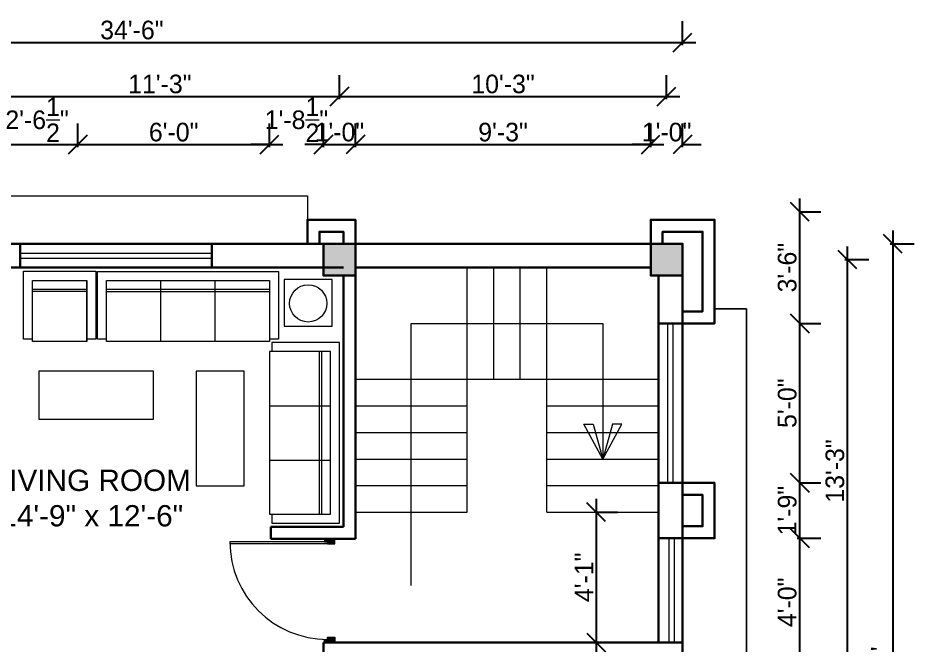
# Model space of a CAD drawing. Header units: inches. Extents: x 28835 to 36795, y -18828 to -9750.
# Drawn here: x 30847.5 to 31184.4, y -13291.9 to -13056 of the extents above; entities that cross this region are included whole.
import ezdxf

# ---------------------------------------------------------------- set-up
doc = ezdxf.new("R2010")
doc.units = ezdxf.units.IN
doc.header["$LTSCALE"] = 12
doc.header["$MEASUREMENT"] = 0
doc.layers.add('06. Text', color=114, linetype='Continuous')
for name, color, linetype, lineweight in [('colum', 250, 'Continuous', 30), ('dimention', 5, 'Continuous', 9), ('dimentions', 5, 'Continuous', 9), ('Elevation', 114, 'Continuous', 20), ('F-FURNITURE', 32, 'Continuous', 13), ('Ha2', 31, 'Continuous', 0), ('N_DOOR', 32, 'Continuous', 13), ('STAIRCASE', 6, 'Continuous', 9), ('Wall', 1, 'Continuous', 30), ('WIN', 140, 'Continuous', 15)]:
    doc.layers.add(name, color=color, linetype=linetype, lineweight=lineweight)
doc.styles.add('Bijay', font='', dxfattribs={"height": 8})
doc.styles.add('Times', font='GOTHIC.TTF')
doc.styles.get('Bijay').set_extended_font_data('Serifa BT')
doc.dimstyles.new('D75', dxfattribs={"dimtxt": 7, "dimasz": 7, "dimexe": 8, "dimexo": 24, "dimgap": 1, "dimtad": 1, "dimdec": 1, "dimzin": 3, "dimdsep": 46, "dimlunit": 4, "dimtxsty": 'Times', "dimblk": 'OBLIQUE', "dimcen": 0, "dimdle": 5, "dimaunit": 1, "dimadec": 3, "dimazin": 0, "dimtfac": 1, "dimtdec": 1, "dimtix": 1, "dimtofl": 0, "dimtmove": 1, "dimatfit": 0, "dimldrblk": 'OBLIQUE', "dimfxl": 1, "dimfxlon": 1, "dimtolj": 1, "dimtzin": 0, "dimarcsym": 0})

# ---------------------------------------------------------------- blocks, each defined once
blk = doc.blocks.new('D1000')
at = {"linetype": 'Continuous'}
for points in [[(30, 50), (30, 20), (50, 20), (50, -50), (0, -50), (0, 50)], [(970, 50), (970, 20), (950, 20), (950, -50), (1000, -50), (1000, 50)]]:
    blk.add_hatch(color=256, dxfattribs=at).paths.add_polyline_path(points)
at = {"color": 0, "linetype": 'Continuous'}
for p, q in [((950, 20), (950, 959.8)), ((970, 50), (970, 960))]:
    blk.add_line(p, q, dxfattribs=at)
at = {"linetype": 'Continuous'}
for points in [[(30, 50), (30, 20), (50, 20), (50, -50), (0, -50), (0, 50)], [(970, 50), (970, 20), (950, 20), (950, -50), (1000, -50), (1000, 50)]]:
    blk.add_lwpolyline(points, close=True, dxfattribs=at)
blk.add_arc((970, 20), 940, 90, 180, dxfattribs=at)
blk = doc.blocks.new('I_FURN_SOFA_LONG_P')
at = {"color": 0, "linetype": 'ByBlock'}
for p, q in [((40, 0), (-40, 0)), ((-40, 0), (-40, -30)), ((40, -30), (40, 0)), ((-36, -4), (-36, -31)), ((36, -4), (-36, -4)), ((-12, -31), (-12, -4)), ((12, -31), (12, -4)), ((36, -31), (36, -4)), ((-36, -8), (36, -8)), ((-36, -9), (36, -9)), ((-40, -30), (-36, -30)), ((-36, -31), (36, -31)), ((36, -30), (40, -30))]:
    blk.add_line(p, q, dxfattribs=at)
blk = doc.blocks.new('_Oblique')
at = {"color": 0, "linetype": 'ByBlock', "lineweight": -2}
blk.add_line((-0.5, -0.5), (0.5, 0.5), dxfattribs=at)
blk = doc.blocks.new('*D708')
at = {"layer": 'Defpoints', "color": 0, "ltscale": 25, "transparency": 16777216}
for p in [(31046.36, -13241.91), (31046.36, -13290.91), (31064.9, -13290.91)]:
    blk.add_point(p, dxfattribs=at)
at = {"layer": 'dimentions', "color": 0, "lineweight": -2, "ltscale": 25, "transparency": 16777216}
for p, q in [((31064.9, -13236.91), (31064.9, -13295.91)), ((31064.9, -13241.91), (31072.9, -13241.91)), ((31064.9, -13290.91), (31072.9, -13290.91))]:
    blk.add_line(p, q, dxfattribs=at)
at = {"layer": 'dimentions', "color": 0, "lineweight": -2, "ltscale": 25, "transparency": 16777216, "xscale": 7, "yscale": 7, "zscale": 7}
for p, rotation in [((31064.9, -13241.91), 90), ((31064.9, -13290.91), 270)]:
    blk.add_blockref('_Oblique', p, dxfattribs=dict(at, rotation=rotation))
at = {"layer": 'dimentions', "color": 0, "ltscale": 25, "transparency": 16777216, "insert": (31060.32, -13266.41), "char_height": 7, "attachment_point": 5, "rotation": 90, "style": 'Times'}
blk.add_mtext('\\A1;4\'-1"', dxfattribs=at)
blk = doc.blocks.new('A$C6D314110')
at = {"color": 0, "linetype": 'ByBlock'}
for p, q in [((-23.8, 0.85), (-23.8, 26.35)), ((-23.8, 26.35), (3.4, 26.35)), ((3.4, 26.35), (3.4, 0.85)), ((-20.4, 22.95), (0, 22.95)), ((-20.4, 0), (-20.4, 22.95)), ((0, 0), (0, 22.95)), ((0, 22.95), (0, 0)), ((0, 19.55), (-20.4, 19.55)), ((0, 18.7), (-20.4, 18.7)), ((-20.4, 0.85), (-23.8, 0.85)), ((0, 0), (-20.4, 0)), ((3.4, 0.85), (0, 0.85))]:
    blk.add_line(p, q, dxfattribs=at)
blk = doc.blocks.new('*D824')
at = {"layer": 'Defpoints', "color": 0, "ltscale": 12, "transparency": 16777216}
for p in [(30870.06, -13103.63), (30839.36, -13122.91), (30870.06, -13140.91)]:
    blk.add_point(p, dxfattribs=at)
at = {"layer": 'dimention', "color": 0, "lineweight": -2, "ltscale": 12, "transparency": 16777216}
for p, q in [((30839.36, -13103.63), (30839.36, -13095.63)), ((30870.06, -13104.63), (30870.06, -13095.63)), ((30834.36, -13103.63), (30875.06, -13103.63))]:
    blk.add_line(p, q, dxfattribs=at)
at = {"layer": 'dimention', "color": 0, "lineweight": -2, "ltscale": 12, "transparency": 16777216, "xscale": 7, "yscale": 7, "zscale": 7, "rotation": 180}
blk.add_blockref('_Oblique', (30839.36, -13103.63), dxfattribs=at)
at = {"layer": 'dimention', "color": 0, "lineweight": -2, "ltscale": 12, "transparency": 16777216, "xscale": 7, "yscale": 7, "zscale": 7}
blk.add_blockref('_Oblique', (30870.06, -13103.63), dxfattribs=at)
at = {"layer": 'dimention', "color": 0, "ltscale": 12, "transparency": 16777216, "insert": (30854.71, -13094.29), "char_height": 7, "attachment_point": 5, "style": 'Times'}
blk.add_mtext('\\A1;2\'-6{\\H1.000000x;\\S1/2;}"', dxfattribs=at)
blk = doc.blocks.new('*D825')
at = {"layer": 'Defpoints', "color": 0, "ltscale": 12, "transparency": 16777216}
for p in [(30942.06, -13103.63), (30870.06, -13140.91), (30942.06, -13140.91)]:
    blk.add_point(p, dxfattribs=at)
at = {"layer": 'dimention', "color": 0, "lineweight": -2, "ltscale": 12, "transparency": 16777216}
for p, q in [((30870.06, -13104.63), (30870.06, -13095.63)), ((30942.06, -13104.63), (30942.06, -13095.63)), ((30865.06, -13103.63), (30947.06, -13103.63))]:
    blk.add_line(p, q, dxfattribs=at)
at = {"layer": 'dimention', "color": 0, "lineweight": -2, "ltscale": 12, "transparency": 16777216, "xscale": 7, "yscale": 7, "zscale": 7, "rotation": 180}
blk.add_blockref('_Oblique', (30870.06, -13103.63), dxfattribs=at)
at = {"layer": 'dimention', "color": 0, "lineweight": -2, "ltscale": 12, "transparency": 16777216, "xscale": 7, "yscale": 7, "zscale": 7}
blk.add_blockref('_Oblique', (30942.06, -13103.63), dxfattribs=at)
at = {"layer": 'dimention', "color": 0, "ltscale": 12, "transparency": 16777216, "insert": (30906.06, -13098.96), "char_height": 7, "attachment_point": 5, "style": 'Times'}
blk.add_mtext('\\A1;6\'-0"', dxfattribs=at)
blk = doc.blocks.new('*D826')
at = {"layer": 'Defpoints', "color": 0, "ltscale": 12, "transparency": 16777216}
for p in [(30962.36, -13103.63), (30942.06, -13140.91), (30962.36, -13140.91)]:
    blk.add_point(p, dxfattribs=at)
at = {"layer": 'dimention', "color": 0, "lineweight": -2, "ltscale": 12, "transparency": 16777216}
for p, q in [((30942.06, -13104.63), (30942.06, -13095.63)), ((30962.36, -13104.63), (30962.36, -13095.63)), ((30942.06, -13103.63), (30935.06, -13103.63)), ((30962.36, -13103.63), (30969.36, -13103.63))]:
    blk.add_line(p, q, dxfattribs=at)
at = {"layer": 'dimention', "color": 0, "lineweight": -2, "ltscale": 12, "transparency": 16777216, "xscale": 7, "yscale": 7, "zscale": 7}
blk.add_blockref('_Oblique', (30942.06, -13103.63), dxfattribs=at)
at = {"layer": 'dimention', "color": 0, "lineweight": -2, "ltscale": 12, "transparency": 16777216, "xscale": 7, "yscale": 7, "zscale": 7, "rotation": 180}
blk.add_blockref('_Oblique', (30962.36, -13103.63), dxfattribs=at)
at = {"layer": 'dimention', "color": 0, "ltscale": 12, "transparency": 16777216, "insert": (30952.21, -13094.29), "char_height": 7, "attachment_point": 5, "style": 'Times'}
blk.add_mtext('\\A1;1\'-8{\\H1.000000x;\\S1/2;}"', dxfattribs=at)
blk = doc.blocks.new('*D827')
at = {"layer": 'Defpoints', "color": 0, "ltscale": 12, "transparency": 16777216}
for p in [(30974.36, -13103.63), (30962.36, -13140.91), (30974.36, -13140.91)]:
    blk.add_point(p, dxfattribs=at)
at = {"layer": 'dimention', "color": 0, "lineweight": -2, "ltscale": 12, "transparency": 16777216}
for p, q in [((30962.36, -13104.63), (30962.36, -13095.63)), ((30974.36, -13104.63), (30974.36, -13095.63)), ((30962.36, -13103.63), (30955.36, -13103.63)), ((30974.36, -13103.63), (30981.36, -13103.63))]:
    blk.add_line(p, q, dxfattribs=at)
at = {"layer": 'dimention', "color": 0, "lineweight": -2, "ltscale": 12, "transparency": 16777216, "xscale": 7, "yscale": 7, "zscale": 7}
blk.add_blockref('_Oblique', (30962.36, -13103.63), dxfattribs=at)
at = {"layer": 'dimention', "color": 0, "lineweight": -2, "ltscale": 12, "transparency": 16777216, "xscale": 7, "yscale": 7, "zscale": 7, "rotation": 180}
blk.add_blockref('_Oblique', (30974.36, -13103.63), dxfattribs=at)
at = {"layer": 'dimention', "color": 0, "ltscale": 12, "transparency": 16777216, "insert": (30968.36, -13098.96), "char_height": 7, "attachment_point": 5, "style": 'Times'}
blk.add_mtext('\\A1;1\'-0"', dxfattribs=at)
blk = doc.blocks.new('*D828')
at = {"layer": 'Defpoints', "color": 0, "ltscale": 12, "transparency": 16777216}
for p in [(31085.36, -13103.63), (30974.36, -13140.91), (31085.36, -13140.91)]:
    blk.add_point(p, dxfattribs=at)
at = {"layer": 'dimention', "color": 0, "lineweight": -2, "ltscale": 12, "transparency": 16777216}
for p, q in [((30974.36, -13104.63), (30974.36, -13095.63)), ((31085.36, -13104.63), (31085.36, -13095.63)), ((30969.36, -13103.63), (31090.36, -13103.63))]:
    blk.add_line(p, q, dxfattribs=at)
at = {"layer": 'dimention', "color": 0, "lineweight": -2, "ltscale": 12, "transparency": 16777216, "xscale": 7, "yscale": 7, "zscale": 7, "rotation": 180}
blk.add_blockref('_Oblique', (30974.36, -13103.63), dxfattribs=at)
at = {"layer": 'dimention', "color": 0, "lineweight": -2, "ltscale": 12, "transparency": 16777216, "xscale": 7, "yscale": 7, "zscale": 7}
blk.add_blockref('_Oblique', (31085.36, -13103.63), dxfattribs=at)
at = {"layer": 'dimention', "color": 0, "ltscale": 12, "transparency": 16777216, "insert": (31029.86, -13098.96), "char_height": 7, "attachment_point": 5, "style": 'Times'}
blk.add_mtext('\\A1;9\'-3"', dxfattribs=at)
blk = doc.blocks.new('*D829')
at = {"layer": 'Defpoints', "color": 0, "ltscale": 12, "transparency": 16777216}
for p in [(31097.36, -13103.63), (31085.36, -13140.91), (31097.36, -13140.91)]:
    blk.add_point(p, dxfattribs=at)
at = {"layer": 'dimention', "color": 0, "lineweight": -2, "ltscale": 12, "transparency": 16777216}
for p, q in [((31085.36, -13104.63), (31085.36, -13095.63)), ((31097.36, -13104.63), (31097.36, -13095.63)), ((31085.36, -13103.63), (31078.36, -13103.63)), ((31097.36, -13103.63), (31104.36, -13103.63))]:
    blk.add_line(p, q, dxfattribs=at)
at = {"layer": 'dimention', "color": 0, "lineweight": -2, "ltscale": 12, "transparency": 16777216, "xscale": 7, "yscale": 7, "zscale": 7}
blk.add_blockref('_Oblique', (31085.36, -13103.63), dxfattribs=at)
at = {"layer": 'dimention', "color": 0, "lineweight": -2, "ltscale": 12, "transparency": 16777216, "xscale": 7, "yscale": 7, "zscale": 7, "rotation": 180}
blk.add_blockref('_Oblique', (31097.36, -13103.63), dxfattribs=at)
at = {"layer": 'dimention', "color": 0, "ltscale": 12, "transparency": 16777216, "insert": (31091.36, -13098.96), "char_height": 7, "attachment_point": 5, "style": 'Times'}
blk.add_mtext('\\A1;1\'-0"', dxfattribs=at)
blk = doc.blocks.new('*D831')
at = {"layer": 'Defpoints', "color": 0, "ltscale": 12, "transparency": 16777216}
for p in [(30968.36, -13085.53), (30833.36, -13140.91), (30968.36, -13140.91)]:
    blk.add_point(p, dxfattribs=at)
at = {"layer": 'dimention', "color": 0, "lineweight": -2, "ltscale": 12, "transparency": 16777216}
for p, q in [((30833.36, -13086.53), (30833.36, -13077.53)), ((30968.36, -13086.53), (30968.36, -13077.53)), ((30828.36, -13085.53), (30973.36, -13085.53))]:
    blk.add_line(p, q, dxfattribs=at)
at = {"layer": 'dimention', "color": 0, "lineweight": -2, "ltscale": 12, "transparency": 16777216, "xscale": 7, "yscale": 7, "zscale": 7, "rotation": 180}
blk.add_blockref('_Oblique', (30833.36, -13085.53), dxfattribs=at)
at = {"layer": 'dimention', "color": 0, "lineweight": -2, "ltscale": 12, "transparency": 16777216, "xscale": 7, "yscale": 7, "zscale": 7}
blk.add_blockref('_Oblique', (30968.36, -13085.53), dxfattribs=at)
at = {"layer": 'dimention', "color": 0, "ltscale": 12, "transparency": 16777216, "insert": (30900.86, -13080.86), "char_height": 7, "attachment_point": 5, "style": 'Times'}
blk.add_mtext('\\A1;11\'-3"', dxfattribs=at)
blk = doc.blocks.new('*D832')
at = {"layer": 'Defpoints', "color": 0, "ltscale": 12, "transparency": 16777216}
for p in [(31091.36, -13085.53), (30968.36, -13140.91), (31091.36, -13140.91)]:
    blk.add_point(p, dxfattribs=at)
at = {"layer": 'dimention', "color": 0, "lineweight": -2, "ltscale": 12, "transparency": 16777216}
for p, q in [((30968.36, -13086.53), (30968.36, -13077.53)), ((31091.36, -13086.53), (31091.36, -13077.53)), ((30963.36, -13085.53), (31096.36, -13085.53))]:
    blk.add_line(p, q, dxfattribs=at)
at = {"layer": 'dimention', "color": 0, "lineweight": -2, "ltscale": 12, "transparency": 16777216, "xscale": 7, "yscale": 7, "zscale": 7, "rotation": 180}
blk.add_blockref('_Oblique', (30968.36, -13085.53), dxfattribs=at)
at = {"layer": 'dimention', "color": 0, "lineweight": -2, "ltscale": 12, "transparency": 16777216, "xscale": 7, "yscale": 7, "zscale": 7}
blk.add_blockref('_Oblique', (31091.36, -13085.53), dxfattribs=at)
at = {"layer": 'dimention', "color": 0, "ltscale": 12, "transparency": 16777216, "insert": (31029.86, -13080.86), "char_height": 7, "attachment_point": 5, "style": 'Times'}
blk.add_mtext('\\A1;10\'-3"', dxfattribs=at)
blk = doc.blocks.new('*D834')
at = {"layer": 'Defpoints', "color": 0, "ltscale": 12, "transparency": 16777216}
for p in [(31097.36, -13065.24), (31097.36, -13140.91), (30683.34, -13241.41)]:
    blk.add_point(p, dxfattribs=at)
at = {"layer": 'dimention', "color": 0, "lineweight": -2, "ltscale": 12, "transparency": 16777216}
for p, q in [((30683.34, -13066.24), (30683.34, -13057.24)), ((31097.36, -13066.24), (31097.36, -13057.24)), ((30678.34, -13065.24), (31102.36, -13065.24))]:
    blk.add_line(p, q, dxfattribs=at)
at = {"layer": 'dimention', "color": 0, "lineweight": -2, "ltscale": 12, "transparency": 16777216, "xscale": 7, "yscale": 7, "zscale": 7, "rotation": 180}
blk.add_blockref('_Oblique', (30683.34, -13065.24), dxfattribs=at)
at = {"layer": 'dimention', "color": 0, "lineweight": -2, "ltscale": 12, "transparency": 16777216, "xscale": 7, "yscale": 7, "zscale": 7}
blk.add_blockref('_Oblique', (31097.36, -13065.24), dxfattribs=at)
at = {"layer": 'dimention', "color": 0, "ltscale": 12, "transparency": 16777216, "insert": (30890.35, -13060.56), "char_height": 7, "attachment_point": 5, "style": 'Times'}
blk.add_mtext('\\A1;34\'-6"', dxfattribs=at)
blk = doc.blocks.new('*D839')
at = {"layer": 'Defpoints', "color": 0, "ltscale": 12, "transparency": 16777216}
for p in [(31109.68, -13146.91), (31159.31, -13146.91), (31109.68, -13305.91)]:
    blk.add_point(p, dxfattribs=at)
at = {"layer": 'dimention', "color": 0, "lineweight": -2, "ltscale": 12, "transparency": 16777216}
for p, q in [((31159.31, -13310.91), (31159.31, -13141.91)), ((31158.31, -13146.91), (31167.31, -13146.91)), ((31158.31, -13305.91), (31167.31, -13305.91))]:
    blk.add_line(p, q, dxfattribs=at)
at = {"layer": 'dimention', "color": 0, "lineweight": -2, "ltscale": 12, "transparency": 16777216, "xscale": 7, "yscale": 7, "zscale": 7}
for p, rotation in [((31159.31, -13146.91), 90), ((31159.31, -13305.91), 270)]:
    blk.add_blockref('_Oblique', p, dxfattribs=dict(at, rotation=rotation))
at = {"layer": 'dimention', "color": 0, "ltscale": 12, "transparency": 16777216, "insert": (31154.63, -13226.41), "char_height": 7, "attachment_point": 5, "rotation": 90, "style": 'Times'}
blk.add_mtext('\\A1;13\'-3"', dxfattribs=at)
blk = doc.blocks.new('*D840')
at = {"layer": 'Defpoints', "color": 0, "ltscale": 12, "transparency": 16777216}
for p in [(31109.68, -13140.91), (31109.68, -13467.91), (31176.37, -13467.91)]:
    blk.add_point(p, dxfattribs=at)
at = {"layer": 'dimention', "color": 0, "lineweight": -2, "ltscale": 12, "transparency": 16777216}
for p, q in [((31176.37, -13135.91), (31176.37, -13472.91)), ((31175.37, -13140.91), (31184.37, -13140.91)), ((31175.37, -13467.91), (31184.37, -13467.91))]:
    blk.add_line(p, q, dxfattribs=at)
at = {"layer": 'dimention', "color": 0, "lineweight": -2, "ltscale": 12, "transparency": 16777216, "xscale": 7, "yscale": 7, "zscale": 7}
for p, rotation in [((31176.37, -13140.91), 90), ((31176.37, -13467.91), 270)]:
    blk.add_blockref('_Oblique', p, dxfattribs=dict(at, rotation=rotation))
at = {"layer": 'dimention', "color": 0, "ltscale": 12, "transparency": 16777216, "insert": (31171.69, -13304.41), "char_height": 7, "attachment_point": 5, "rotation": 90, "style": 'Times'}
blk.add_mtext('\\A1;27\'-3"', dxfattribs=at)
blk = doc.blocks.new('*D862')
at = {"layer": 'Defpoints', "color": 0, "ltscale": 12, "transparency": 16777216}
for p in [(31116.17, -13251.73), (31141.37, -13251.73), (31116.17, -13299.91)]:
    blk.add_point(p, dxfattribs=at)
at = {"layer": 'dimention', "color": 0, "lineweight": -2, "ltscale": 12, "transparency": 16777216}
for p, q in [((31141.37, -13304.91), (31141.37, -13246.73)), ((31140.37, -13251.73), (31149.37, -13251.73)), ((31140.37, -13299.91), (31149.37, -13299.91))]:
    blk.add_line(p, q, dxfattribs=at)
at = {"layer": 'dimention', "color": 0, "lineweight": -2, "ltscale": 12, "transparency": 16777216, "xscale": 7, "yscale": 7, "zscale": 7}
for p, rotation in [((31141.37, -13251.73), 90), ((31141.37, -13299.91), 270)]:
    blk.add_blockref('_Oblique', p, dxfattribs=dict(at, rotation=rotation))
at = {"layer": 'dimention', "color": 0, "ltscale": 12, "transparency": 16777216, "insert": (31136.69, -13275.82), "char_height": 7, "attachment_point": 5, "rotation": 90, "style": 'Times'}
blk.add_mtext('\\A1;4\'-0"', dxfattribs=at)
blk = doc.blocks.new('*D863')
at = {"layer": 'Defpoints', "color": 0, "ltscale": 12, "transparency": 16777216}
for p in [(31125.17, -13230.91), (31141.37, -13230.91), (31116.17, -13251.73)]:
    blk.add_point(p, dxfattribs=at)
at = {"layer": 'dimention', "color": 0, "lineweight": -2, "ltscale": 12, "transparency": 16777216}
for p, q in [((31141.37, -13256.73), (31141.37, -13225.91)), ((31141.37, -13230.91), (31149.37, -13230.91)), ((31140.37, -13251.73), (31149.37, -13251.73))]:
    blk.add_line(p, q, dxfattribs=at)
at = {"layer": 'dimention', "color": 0, "lineweight": -2, "ltscale": 12, "transparency": 16777216, "xscale": 7, "yscale": 7, "zscale": 7}
for p, rotation in [((31141.37, -13230.91), 90), ((31141.37, -13251.73), 270)]:
    blk.add_blockref('_Oblique', p, dxfattribs=dict(at, rotation=rotation))
at = {"layer": 'dimention', "color": 0, "ltscale": 12, "transparency": 16777216, "insert": (31136.69, -13241.32), "char_height": 7, "attachment_point": 5, "rotation": 90, "style": 'Times'}
blk.add_mtext('\\A1;1\'-9"', dxfattribs=at)
blk = doc.blocks.new('*D864')
at = {"layer": 'Defpoints', "color": 0, "ltscale": 12, "transparency": 16777216}
for p in [(31125.17, -13170.91), (31141.37, -13170.91), (31125.17, -13230.91)]:
    blk.add_point(p, dxfattribs=at)
at = {"layer": 'dimention', "color": 0, "lineweight": -2, "ltscale": 12, "transparency": 16777216}
for p, q in [((31141.37, -13235.91), (31141.37, -13165.91)), ((31141.37, -13170.91), (31149.37, -13170.91)), ((31141.37, -13230.91), (31149.37, -13230.91))]:
    blk.add_line(p, q, dxfattribs=at)
at = {"layer": 'dimention', "color": 0, "lineweight": -2, "ltscale": 12, "transparency": 16777216, "xscale": 7, "yscale": 7, "zscale": 7}
for p, rotation in [((31141.37, -13170.91), 90), ((31141.37, -13230.91), 270)]:
    blk.add_blockref('_Oblique', p, dxfattribs=dict(at, rotation=rotation))
at = {"layer": 'dimention', "color": 0, "ltscale": 12, "transparency": 16777216, "insert": (31136.69, -13200.91), "char_height": 7, "attachment_point": 5, "rotation": 90, "style": 'Times'}
blk.add_mtext('\\A1;5\'-0"', dxfattribs=at)
blk = doc.blocks.new('*D865')
at = {"layer": 'Defpoints', "color": 0, "ltscale": 12, "transparency": 16777216}
for p in [(31125.17, -13128.91), (31141.37, -13128.91), (31125.17, -13170.91)]:
    blk.add_point(p, dxfattribs=at)
at = {"layer": 'dimention', "color": 0, "lineweight": -2, "ltscale": 12, "transparency": 16777216}
for p, q in [((31141.37, -13175.91), (31141.37, -13123.91)), ((31141.37, -13128.91), (31149.37, -13128.91)), ((31141.37, -13170.91), (31149.37, -13170.91))]:
    blk.add_line(p, q, dxfattribs=at)
at = {"layer": 'dimention', "color": 0, "lineweight": -2, "ltscale": 12, "transparency": 16777216, "xscale": 7, "yscale": 7, "zscale": 7}
for p, rotation in [((31141.37, -13128.91), 90), ((31141.37, -13170.91), 270)]:
    blk.add_blockref('_Oblique', p, dxfattribs=dict(at, rotation=rotation))
at = {"layer": 'dimention', "color": 0, "ltscale": 12, "transparency": 16777216, "insert": (31136.69, -13149.91), "char_height": 7, "attachment_point": 5, "rotation": 90, "style": 'Times'}
blk.add_mtext('\\A1;3\'-6"', dxfattribs=at)

msp = doc.modelspace()

# ---------------------------------------------------------------- hatches: boundary and pattern name
at = {"layer": 'Ha2'}
for points in [[(30974.36, -13152.91), (30974.36, -13140.91), (30962.36, -13140.91), (30962.36, -13152.91)], [(31097.36, -13152.91), (31097.36, -13140.91), (31085.36, -13140.91), (31085.36, -13152.91)]]:
    msp.add_hatch(color=256, dxfattribs=at).paths.add_polyline_path(points)

# ---------------------------------------------------------------- linework, layer by layer
at = {"layer": 'colum'}
for points in [[(30974.36, -13152.91), (30974.36, -13140.91), (30962.36, -13140.91), (30962.36, -13152.91)], [(31097.36, -13152.91), (31097.36, -13140.91), (31085.36, -13140.91), (31085.36, -13152.91)]]:
    msp.add_lwpolyline(points, close=True, dxfattribs=at)
at = {"layer": 'Elevation', "flags": 128}
for points in [[(30713.36, -13122.91), (30956.36, -13122.91), (30956.36, -13131.91), (30956.36, -13131.91), (30956.36, -13131.91), (30974.36, -13131.91), (30974.36, -13140.91), (31085.36, -13140.91), (31085.36, -13131.91), (31109.36, -13131.91), (31109.36, -13165.47), (31121.36, -13165.47), (31121.36, -13304.91), (31105.16, -13305), (31106.36, -13506.91), (30962.36, -13506.91), (30962.36, -13467.91), (30839.36, -13467.91)], [(31105.25, -13304.91), (31121.36, -13304.91), (31121.36, -13165.47), (31109.36, -13165.47)]]:
    msp.add_lwpolyline(points, dxfattribs=at)
at = {"layer": 'F-FURNITURE'}
msp.add_lwpolyline([(30947.63, -13154.37), (30947.63, -13171.87), (30965.63, -13171.87), (30965.63, -13154.37)], close=True, dxfattribs=at)
at = {"layer": 'F-FURNITURE', "ltscale": 0.3}
for points in [[(30855.42, -13188.88), (30855.42, -13206.97), (30898.47, -13206.97), (30898.47, -13188.88)], [(30932.57, -13188.88), (30914.48, -13188.88), (30914.48, -13231.94), (30932.57, -13231.94)]]:
    msp.add_lwpolyline(points, close=True, dxfattribs=at)
at = {"layer": 'F-FURNITURE'}
msp.add_circle((30956.63, -13163.37), 7, dxfattribs=at)
at = {"layer": 'STAIRCASE'}
for p, q in [((31016.36, -13241.91), (31016.36, -13149.91)), ((31026.36, -13191.91), (31026.36, -13149.91)), ((31036.36, -13191.91), (31036.36, -13149.91)), ((31046.36, -13241.91), (31046.36, -13149.91)), ((30974.36, -13191.91), (31088.36, -13191.91)), ((30974.36, -13201.91), (31016.36, -13201.91)), ((31046.36, -13201.91), (31088.36, -13201.91)), ((30974.36, -13211.91), (31016.36, -13211.91)), ((31046.36, -13211.91), (31088.36, -13211.91)), ((30974.36, -13221.91), (31016.36, -13221.91)), ((31046.36, -13221.91), (31088.36, -13221.91)), ((30974.36, -13231.91), (31016.36, -13231.91)), ((31046.36, -13231.91), (31088.36, -13231.91)), ((30974.36, -13241.91), (31016.36, -13241.91)), ((31046.36, -13241.91), (31088.36, -13241.91))]:
    msp.add_line(p, q, dxfattribs=at)
for points in [[(30995.36, -13269.43), (30995.36, -13170.91), (31067.36, -13170.91), (31067.36, -13221.91)], [(31067.36, -13221.91), (31060.22, -13208.77), (31063.76, -13208.77), (31067.36, -13221.91)], [(31067.36, -13221.91), (31074.51, -13208.77), (31070.96, -13208.77), (31067.36, -13221.91)]]:
    msp.add_lwpolyline(points, dxfattribs=at)
at = {"layer": 'Wall'}
for p, q in [((31085.36, -13140.91), (30833.36, -13140.91)), ((30839.36, -13149.91), (30969.86, -13149.91)), ((30974.36, -13149.91), (31085.36, -13149.91)), ((30969.86, -13152.91), (30969.86, -13247.41)), ((30974.36, -13152.91), (30974.36, -13251.91)), ((31088.36, -13290.91), (31088.36, -13152.91)), ((31097.36, -13350.91), (31097.36, -13152.91)), ((30942.64, -13247.41), (30969.86, -13247.41)), ((30942.64, -13247.41), (30942.64, -13251.91)), ((30942.64, -13251.91), (30974.36, -13251.91)), ((31097.36, -13290.91), (30962.36, -13290.91)), ((30962.36, -13290.91), (30962.36, -13290.91)), ((30962.36, -13290.91), (30962.36, -13299.91))]:
    msp.add_line(p, q, dxfattribs=at)
at = {"layer": 'Wall', "ltscale": 12}
for p, q in [((30848.36, -13140.91), (30848.36, -13149.91)), ((30920.36, -13140.91), (30920.36, -13149.91))]:
    msp.add_line(p, q, dxfattribs=at)
for points in [[(30974.36, -13140.91), (30974.36, -13131.91), (30956.36, -13131.91), (30956.36, -13140.91)], [(31085.36, -13140.91), (31085.36, -13131.91), (31106.36, -13131.91), (31109.36, -13131.91), (31109.36, -13170.91), (31088.36, -13170.91)], [(30969.86, -13140.91), (30969.86, -13136.41), (30960.86, -13136.41), (30960.86, -13140.91)], [(31089.86, -13140.91), (31089.86, -13136.41), (31104.86, -13136.41), (31104.86, -13166.41), (31097.36, -13166.41)], [(31097.36, -13230.91), (31088.36, -13230.91)], [(31088.36, -13230.91), (31097.36, -13230.91), (31109.36, -13230.91), (31109.36, -13251.73), (31088.36, -13251.73)], [(31097.36, -13235.41), (31104.86, -13235.41), (31104.86, -13247.23), (31097.36, -13247.23)]]:
    msp.add_lwpolyline(points, dxfattribs=at)
at = {"layer": 'WIN', "ltscale": 12}
for p, q in [((30848.36, -13144.41), (30920.36, -13144.41)), ((30848.36, -13146.41), (30920.36, -13146.41)), ((31091.86, -13230.91), (31091.86, -13170.91)), ((31093.86, -13230.91), (31093.86, -13170.91)), ((31092.27, -13290.91), (31092.27, -13251.73)), ((31094.27, -13290.91), (31094.27, -13251.73))]:
    msp.add_line(p, q, dxfattribs=at)

# ---------------------------------------------------------------- block references
at = {"layer": 'F-FURNITURE'}
msp.add_blockref('A$C6D314110', (30873.39, -13177.64), dxfattribs=at)
at = {"layer": 'F-FURNITURE', "xscale": -0.8500000000931323, "yscale": 0.8499999999767169, "zscale": 0.8499999999985448}
msp.add_blockref('I_FURN_SOFA_LONG_P', (30911.46, -13151.36), dxfattribs=at)
at = {"layer": 'F-FURNITURE', "xscale": 0.8500000000931323, "yscale": 0.8500000000931323, "zscale": 0.8500000000931323, "rotation": 270}
msp.add_blockref('I_FURN_SOFA_LONG_P', (30968.42, -13212.1), dxfattribs=at)
at = {"layer": 'N_DOOR', "xscale": 0.03899999987334013, "yscale": 0.03899999987334013, "zscale": 0.03899999987334013, "rotation": 90}
msp.add_blockref('D1000', (30964.65, -13290.91), dxfattribs=at)

# ---------------------------------------------------------------- texts
at = {"layer": '06. Text', "ltscale": 0.3, "insert": (30875.28, -13236.64), "char_height": 8, "width": 99.1644, "attachment_point": 5, "style": 'Bijay'}
msp.add_mtext('{\\fArial|b0|i0|c0|p34;LIVING ROOM\\P14\'-9" x 12\'-6"}', dxfattribs=at)

# ---------------------------------------------------------------- dimensions: what is measured, and where the dimension line sits
at = {"layer": 'dimention', "ltscale": 12}
for base, p1, p2, picture, middle in [((31097.36, -13065.24), (30683.34, -13241.41), (31097.36, -13140.91), '*D834', (30890.35, -13060.56)), ((30968.36, -13085.53), (30833.36, -13140.91), (30968.36, -13140.91), '*D831', (30900.86, -13080.86)), ((31091.36, -13085.53), (30968.36, -13140.91), (31091.36, -13140.91), '*D832', (31029.86, -13080.86)), ((30870.06, -13103.63), (30839.36, -13122.91), (30870.06, -13140.91), '*D824', (30854.71, -13094.29)), ((30962.36, -13103.63), (30942.06, -13140.91), (30962.36, -13140.91), '*D826', (30952.21, -13094.29)), ((30942.06, -13103.63), (30870.06, -13140.91), (30942.06, -13140.91), '*D825', (30906.06, -13098.96)), ((30974.36, -13103.63), (30962.36, -13140.91), (30974.36, -13140.91), '*D827', (30968.36, -13098.96)), ((31085.36, -13103.63), (30974.36, -13140.91), (31085.36, -13140.91), '*D828', (31029.86, -13098.96)), ((31097.36, -13103.63), (31085.36, -13140.91), (31097.36, -13140.91), '*D829', (31091.36, -13098.96))]:
    dim = msp.add_linear_dim(base=base, p1=p1, p2=p2, dimstyle='D75', dxfattribs=at)
    dim.commit()
    dim.dimension.update_dxf_attribs({"geometry": picture, "text_midpoint": middle})
for base, p1, p2, picture, middle in [((31141.37, -13128.91), (31125.17, -13170.91), (31125.17, -13128.91), '*D865', (31136.69, -13149.91)), ((31176.37, -13467.91), (31109.68, -13140.91), (31109.68, -13467.91), '*D840', (31171.69, -13304.41)), ((31159.31, -13146.91), (31109.68, -13305.91), (31109.68, -13146.91), '*D839', (31154.63, -13226.41)), ((31141.37, -13170.91), (31125.17, -13230.91), (31125.17, -13170.91), '*D864', (31136.69, -13200.91)), ((31141.37, -13230.91), (31116.17, -13251.73), (31125.17, -13230.91), '*D863', (31136.69, -13241.32)), ((31141.37, -13251.73), (31116.17, -13299.91), (31116.17, -13251.73), '*D862', (31136.69, -13275.82))]:
    dim = msp.add_linear_dim(base=base, p1=p1, p2=p2, angle=90, dimstyle='D75', dxfattribs=at)
    dim.commit()
    dim.dimension.update_dxf_attribs({"geometry": picture, "text_midpoint": middle})
at = {"layer": 'dimentions', "ltscale": 25}
dim = msp.add_linear_dim(base=(31064.9, -13290.91), p1=(31046.36, -13241.91), p2=(31046.36, -13290.91), angle=90, dimstyle='D75', override={"dimfxl": 0.125, "dimarcsym": 1}, dxfattribs=at)
dim.commit()
dim.dimension.update_dxf_attribs({"geometry": '*D708', "text_midpoint": (31060.32, -13266.41)})

doc.saveas('drawing.dxf')
